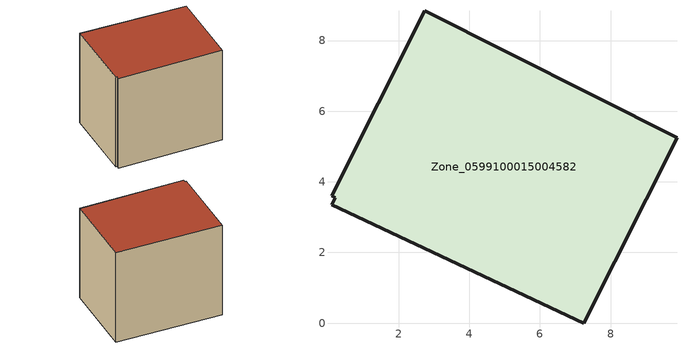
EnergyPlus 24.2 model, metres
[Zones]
Zone_0599100015004582
 floor ground (C_G): 0.11,3.36 0.2,3.55 0.1,3.6 2.73,8.84 9.88,5.25 7.24,0 z1.12
 wall outside (C_F): 7.24,0 9.88,5.25 2.73,8.84 0.1,3.6 0.2,3.55 0.11,3.36 7.24,0 z1.12:8.53
 roof outside (C_R): 0.2,3.55 0.11,3.36 7.24,0 9.88,5.25 2.73,8.84 0.1,3.6 z8.53
[BUILDING]
Pand.0599100015004582: North Axis=0; Terrain=City; Loads Convergence Tolerance Value=0.04; Temperature Convergence Tolerance Value=0.4; Solar Distribution=FullExterior; Maximum Number of Warmup Days=25; Minimum Number of Warmup Days=1
[Site:Location]
Rotterdam.The.Hague.AP_ZH_NLD Design_Conditions: Latitude=51.96; Longitude=4.45; Time Zone=1; Elevation=-4.5
[SITE:GROUNDTEMPERATURE:BUILDINGSURFACE]
18, 18, 18, 18, 18, 18, 18, 18, 18, 18, 18, 18
[MATERIAL] Thermal Absorptance=0.9; Solar Absorptance=0.7; Visible Absorptance=0.7
Name | Roughness | Thickness | Conductivity | Density | Specific Heat
G.TC.1946-1964 | MediumSmooth | 0.15 | 1 | 540 | 1210
F.TC.1946-1964 | Rough | 0.3 | 0.857143 | 1920 | 840
R.TC.1946-1964 | MediumRough | 0.2 | 0.235294 | 1500 | 1000
[CONSTRUCTION]
C_G: G.TC.1946-1964
C_F: F.TC.1946-1964
C_R: R.TC.1946-1964
[ZONE]
Zone_0599100015004582: Type=1; Multiplier=1; Ceiling Height=Autocalculate; Volume=Autocalculate; Floor Area=autocalculate; Part of Total Floor Area=Yes
[ZONEINFILTRATION:DESIGNFLOWRATE]
Infil_Zone_0599100015004582: Zone or ZoneList or Space or SpaceList=Zone_0599100015004582; Schedule=AlwaysOn; Design Flow Rate Calculation Method=Flow/Area; Flow Rate per Floor Area=0.003; Constant Term Coefficient=1; Temperature Term Coefficient=0; Velocity Term Coefficient=0; Velocity Squared Term Coefficient=0
[HVACTEMPLATE:ZONE:IDEALLOADSAIRSYSTEM]
Zone_0599100015004582: Maximum Heating Supply Air Temperature=50; Minimum Cooling Supply Air Temperature=13; Maximum Heating Supply Air Humidity Ratio=0.0156; Minimum Cooling Supply Air Humidity Ratio=0.0077; Heating Limit=NoLimit; Cooling Limit=NoLimit; Dehumidification Control Type=ConstantSensibleHeatRatio; Cooling Sensible Heat Ratio=0.7; Dehumidification Setpoint=60; Humidification Control Type=None; Humidification Setpoint=30; Outdoor Air Method=None; Outdoor Air Flow Rate per Person=0.00944; Outdoor Air Flow Rate per Zone Floor Area=0; Outdoor Air Flow Rate per Zone=0; Demand Controlled Ventilation Type=None; Outdoor Air Economizer Type=NoEconomizer; Heat Recovery Type=None; Sensible Heat Recovery Effectiveness=0.7; Latent Heat Recovery Effectiveness=0.65
[ZONECONTROL:THERMOSTAT]
ThermostatControl_Zone_0599100015004582: Zone or ZoneList=Zone_0599100015004582; Control Type Schedule=DualSetpointControlType; Control 1=Thermostat_Zone_0599100015004582; Temperature Difference Between Cutout And Setpoint=0
[THERMOSTATSETPOINT:DUALSETPOINT]
Thermostat_Zone_0599100015004582: Heating Setpoint Temperature Schedule=HeatingSetpoint_Zone_0599100015004582; Cooling Setpoint Temperature Schedule=CoolingSetpoint_Zone_0599100015004582
[SCHEDULE:COMPACT]
HeatingSetpoint_Zone_0599100015004582: Through: 12/31, For: AllDays, Until: 24:00, 21
CoolingSetpoint_Zone_0599100015004582: Through: 12/31, For: AllDays, Until: 24:00, 24
DualSetpointControlType: Through: 12/31, For: AllDays, Until: 24:00, 4
AlwaysOn: Through: 12/31, For: AllDays, Until: 24:00, 1
